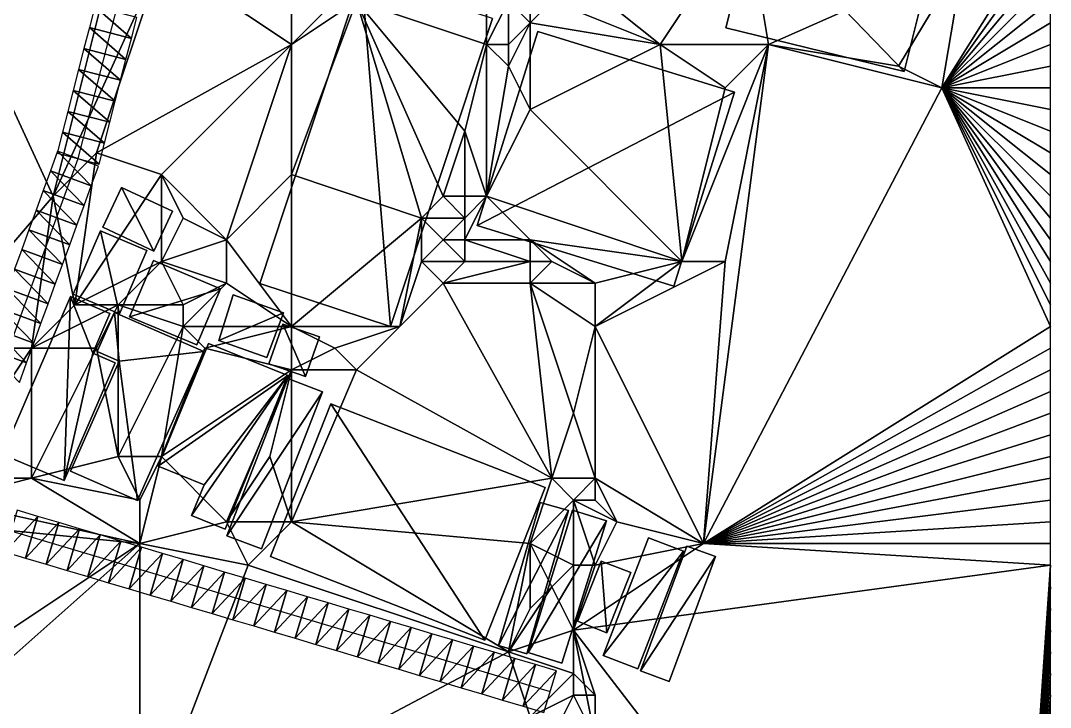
# Model space of a CAD drawing. Header units: metres. Extents: x -1103 to 901, y -902 to 905.
# Drawn here: x 805 to 900, y 76.9 to 140.2 of the extents above; entities that cross this region are included whole.
import ezdxf

# ---------------------------------------------------------------- set-up
doc = ezdxf.new("R2010")
doc.units = ezdxf.units.M
for name, color, linetype in [('OSM_BUILDING_FOOTPRINTS', 7, 'CONTINUOUS'), ('OSM_BUILDING_ROOFS', 1, 'CONTINUOUS'), ('OSM_BUILDING_WALLS', 8, 'CONTINUOUS'), ('OSM_ROAD_AXES', 2, 'CONTINUOUS'), ('OSM_ROAD_SURFACE', 9, 'CONTINUOUS'), ('OSM_TERRAIN', 3, 'CONTINUOUS')]:
    doc.layers.add(name, color=color, linetype=linetype)

msp = doc.modelspace()

# ---------------------------------------------------------------- linework, layer by layer
at = {"layer": 'OSM_BUILDING_FOOTPRINTS'}
for points in [[(870.074, 139.524, 1.657), (872.638, 149.864, 1.657), (889.086, 145.85, 1.657), (886.522, 135.51, 1.657), (870.074, 139.524, 1.657)], [(836.47, 144.346, 4.699), (827.063, 115.958, 4.699), (839.134, 112.01, 4.699), (848.552, 140.398, 4.699), (836.47, 144.346, 4.699)], [(852.708, 139.193, 2.379), (870.858, 133.597, 2.379), (865.276, 115.714, 2.379), (847.126, 121.31, 2.379), (852.708, 139.193, 2.379)], [(812.594, 121.156, 6.309), (814.307, 124.806, 6.309), (819.027, 122.616, 6.309), (817.314, 118.955, 6.309), (812.594, 121.156, 6.309)], [(809.864, 114.974, 5.72), (812.384, 120.813, 5.72), (816.651, 119, 5.72), (814.13, 113.16, 5.72), (809.864, 114.974, 5.72)], [(817.259, 118.071, 5.171), (823.46, 115.483, 5.171), (821.26, 110.296, 5.171), (815.07, 112.884, 5.171), (817.259, 118.071, 5.171)], [(803.342, 100.211, 5.663), (809.62, 114.753, 5.663), (813.246, 113.205, 5.663), (811.665, 109.544, 5.663), (813.721, 108.659, 5.663), (809.023, 97.789, 5.663), (803.342, 100.211, 5.663)], [(824.62, 114.93, 4.862), (829.263, 113.271, 4.862), (827.737, 109.135, 4.862), (823.305, 110.694, 4.862), (824.62, 114.93, 4.862)], [(809.598, 98.651, 5.024), (814.108, 108.803, 5.024), (812.063, 109.699, 5.024), (813.666, 113.293, 5.024), (821.901, 109.699, 5.024), (815.799, 95.942, 5.024), (809.598, 98.651, 5.024)], [(827.914, 108.56, 4.757), (829.197, 112.22, 4.757), (832.579, 111.048, 4.757), (831.297, 107.398, 4.757), (827.914, 108.56, 4.757)], [(822.343, 110.418, 4.927), (829.661, 107.465, 4.927), (823.868, 93.32, 4.927), (820.784, 94.559, 4.927), (821.956, 97.412, 4.927), (817.711, 99.127, 4.927), (822.343, 110.418, 4.927)], [(829.661, 107.199, 4.207), (832.866, 105.972, 4.207), (827.24, 91.485, 4.207), (824.034, 92.712, 4.207), (829.661, 107.199, 4.207)], [(828.047, 90.788, 3.878), (833.618, 104.866, 3.878), (853.404, 97.146, 3.878), (847.833, 83.068, 3.878), (828.047, 90.788, 3.878)], [(852.929, 95.786, 2.817), (855.537, 95.034, 2.817), (851.701, 81.83, 2.817), (849.082, 82.582, 2.817), (852.929, 95.786, 2.817)], [(855.924, 95.056, 2.006), (859.041, 94.094, 2.006), (854.94, 80.967, 2.006), (851.823, 81.929, 2.006), (855.924, 95.056, 2.006)], [(862.932, 92.513, 1.809), (866.171, 91.274, 1.809), (861.959, 80.425, 1.809), (858.732, 81.664, 1.809), (862.932, 92.513, 1.809)], [(866.469, 91.749, 1.711), (869.111, 90.787, 1.711), (864.833, 79.275, 1.711), (862.202, 80.237, 1.711), (866.469, 91.749, 1.711)], [(861.285, 89.305, 1.837), (859.085, 83.765, 1.837), (856.366, 84.827, 1.837), (858.577, 90.367, 1.837), (861.285, 89.305, 1.837)]]:
    msp.add_polyline3d(points, close=True, dxfattribs=at)
at = {"layer": 'OSM_BUILDING_ROOFS'}
for points in [[(872.638, 149.864, 11.657), (870.074, 139.524, 11.657), (886.522, 135.51, 11.657)], [(872.638, 149.864, 11.657), (886.522, 135.51, 11.657), (889.086, 145.85, 11.657)], [(839.134, 112.01, 14.699), (836.47, 144.346, 14.699), (827.063, 115.958, 14.699)], [(839.134, 112.01, 14.699), (848.552, 140.398, 14.699), (836.47, 144.346, 14.699)], [(870.858, 133.597, 12.379), (852.708, 139.193, 12.379), (847.126, 121.31, 12.379)], [(870.858, 133.597, 12.379), (847.126, 121.31, 12.379), (865.276, 115.714, 12.379)], [(814.307, 124.806, 16.309), (812.594, 121.156, 16.309), (817.314, 118.955, 16.309)], [(814.307, 124.806, 16.309), (817.314, 118.955, 16.309), (819.027, 122.616, 16.309)], [(812.384, 120.813, 15.72), (809.864, 114.974, 15.72), (814.13, 113.16, 15.72)], [(812.384, 120.813, 15.72), (814.13, 113.16, 15.72), (816.651, 119, 15.72)], [(823.46, 115.483, 15.171), (817.259, 118.071, 15.171), (815.07, 112.884, 15.171)], [(823.46, 115.483, 15.171), (815.07, 112.884, 15.171), (821.26, 110.296, 15.171)], [(809.62, 114.753, 15.663), (803.342, 100.211, 15.663), (809.023, 97.789, 15.663)], [(811.665, 109.544, 15.663), (809.62, 114.753, 15.663), (809.023, 97.789, 15.663)], [(811.665, 109.544, 15.663), (813.246, 113.205, 15.663), (809.62, 114.753, 15.663)], [(829.263, 113.271, 14.862), (824.62, 114.93, 14.862), (823.305, 110.694, 14.862)], [(814.108, 108.803, 15.024), (813.666, 113.293, 15.024), (812.063, 109.699, 15.024)], [(814.108, 108.803, 15.024), (821.901, 109.699, 15.024), (813.666, 113.293, 15.024)], [(829.263, 113.271, 14.862), (823.305, 110.694, 14.862), (827.737, 109.135, 14.862)], [(829.197, 112.22, 14.757), (827.914, 108.56, 14.757), (831.297, 107.398, 14.757)], [(829.197, 112.22, 14.757), (831.297, 107.398, 14.757), (832.579, 111.048, 14.757)], [(829.661, 107.465, 14.927), (822.343, 110.418, 14.927), (817.711, 99.127, 14.927)], [(809.023, 97.789, 15.663), (813.721, 108.659, 15.663), (811.665, 109.544, 15.663)], [(814.108, 108.803, 15.024), (815.799, 95.942, 15.024), (821.901, 109.699, 15.024)], [(814.108, 108.803, 15.024), (809.598, 98.651, 15.024), (815.799, 95.942, 15.024)], [(829.661, 107.465, 14.927), (817.711, 99.127, 14.927), (821.956, 97.412, 14.927)], [(829.661, 107.465, 14.927), (821.956, 97.412, 14.927), (820.784, 94.559, 14.927)], [(829.661, 107.465, 14.927), (820.784, 94.559, 14.927), (823.868, 93.32, 14.927)], [(832.866, 105.972, 14.207), (829.661, 107.199, 14.207), (824.034, 92.712, 14.207)], [(832.866, 105.972, 14.207), (824.034, 92.712, 14.207), (827.24, 91.485, 14.207)], [(833.618, 104.866, 13.878), (828.047, 90.788, 13.878), (847.833, 83.068, 13.878)], [(833.618, 104.866, 13.878), (847.833, 83.068, 13.878), (853.404, 97.146, 13.878)], [(855.537, 95.034, 12.817), (852.929, 95.786, 12.817), (849.082, 82.582, 12.817)], [(855.537, 95.034, 12.817), (849.082, 82.582, 12.817), (851.701, 81.83, 12.817)], [(859.041, 94.094, 12.006), (855.924, 95.056, 12.006), (851.823, 81.929, 12.006)], [(859.041, 94.094, 12.006), (851.823, 81.929, 12.006), (854.94, 80.967, 12.006)], [(866.171, 91.274, 11.809), (862.932, 92.513, 11.809), (858.732, 81.664, 11.809)], [(866.171, 91.274, 11.809), (858.732, 81.664, 11.809), (861.959, 80.425, 11.809)], [(869.111, 90.787, 11.711), (866.469, 91.749, 11.711), (862.202, 80.237, 11.711)], [(859.085, 83.765, 11.837), (858.577, 90.367, 11.837), (856.366, 84.827, 11.837)], [(859.085, 83.765, 11.837), (861.285, 89.305, 11.837), (858.577, 90.367, 11.837)], [(869.111, 90.787, 11.711), (862.202, 80.237, 11.711), (864.833, 79.275, 11.711)]]:
    msp.add_3dface(points, dxfattribs=at)
at = {"layer": 'OSM_BUILDING_WALLS'}
for points in [[(872.638, 149.864, 1.657), (870.074, 139.524, 1.657), (870.074, 139.524, 11.657)], [(872.638, 149.864, 1.657), (870.074, 139.524, 11.657), (872.638, 149.864, 11.657)], [(886.522, 135.51, 1.657), (889.086, 145.85, 1.657), (889.086, 145.85, 11.657)], [(886.522, 135.51, 1.657), (889.086, 145.85, 11.657), (886.522, 135.51, 11.657)], [(836.47, 144.346, 4.699), (827.063, 115.958, 4.699), (827.063, 115.958, 14.699)], [(836.47, 144.346, 4.699), (827.063, 115.958, 14.699), (836.47, 144.346, 14.699)], [(839.134, 112.01, 4.699), (848.552, 140.398, 4.699), (848.552, 140.398, 14.699)], [(839.134, 112.01, 4.699), (848.552, 140.398, 14.699), (839.134, 112.01, 14.699)], [(852.708, 139.193, 2.379), (847.126, 121.31, 2.379), (847.126, 121.31, 12.379)], [(852.708, 139.193, 2.379), (847.126, 121.31, 12.379), (852.708, 139.193, 12.379)], [(870.858, 133.597, 2.379), (852.708, 139.193, 2.379), (852.708, 139.193, 12.379)], [(870.858, 133.597, 2.379), (852.708, 139.193, 12.379), (870.858, 133.597, 12.379)], [(870.074, 139.524, 1.657), (886.522, 135.51, 1.657), (886.522, 135.51, 11.657)], [(870.074, 139.524, 1.657), (886.522, 135.51, 11.657), (870.074, 139.524, 11.657)], [(865.276, 115.714, 2.379), (870.858, 133.597, 2.379), (870.858, 133.597, 12.379)], [(865.276, 115.714, 2.379), (870.858, 133.597, 12.379), (865.276, 115.714, 12.379)], [(814.307, 124.806, 6.309), (812.594, 121.156, 6.309), (812.594, 121.156, 16.309)], [(814.307, 124.806, 6.309), (812.594, 121.156, 16.309), (814.307, 124.806, 16.309)], [(819.027, 122.616, 6.309), (814.307, 124.806, 6.309), (814.307, 124.806, 16.309)], [(819.027, 122.616, 6.309), (814.307, 124.806, 16.309), (819.027, 122.616, 16.309)], [(817.314, 118.955, 6.309), (819.027, 122.616, 6.309), (819.027, 122.616, 16.309)], [(817.314, 118.955, 6.309), (819.027, 122.616, 16.309), (817.314, 118.955, 16.309)], [(812.384, 120.813, 5.72), (809.864, 114.974, 5.72), (809.864, 114.974, 15.72)], [(812.384, 120.813, 5.72), (809.864, 114.974, 15.72), (812.384, 120.813, 15.72)], [(816.651, 119, 5.72), (812.384, 120.813, 5.72), (812.384, 120.813, 15.72)], [(816.651, 119, 5.72), (812.384, 120.813, 15.72), (816.651, 119, 15.72)], [(812.594, 121.156, 6.309), (817.314, 118.955, 6.309), (817.314, 118.955, 16.309)], [(812.594, 121.156, 6.309), (817.314, 118.955, 16.309), (812.594, 121.156, 16.309)], [(847.126, 121.31, 2.379), (865.276, 115.714, 2.379), (865.276, 115.714, 12.379)], [(847.126, 121.31, 2.379), (865.276, 115.714, 12.379), (847.126, 121.31, 12.379)], [(814.13, 113.16, 5.72), (816.651, 119, 5.72), (816.651, 119, 15.72)], [(814.13, 113.16, 5.72), (816.651, 119, 15.72), (814.13, 113.16, 15.72)], [(817.259, 118.071, 5.171), (815.07, 112.884, 5.171), (815.07, 112.884, 15.171)], [(817.259, 118.071, 5.171), (815.07, 112.884, 15.171), (817.259, 118.071, 15.171)], [(823.46, 115.483, 5.171), (817.259, 118.071, 5.171), (817.259, 118.071, 15.171)], [(823.46, 115.483, 5.171), (817.259, 118.071, 15.171), (823.46, 115.483, 15.171)], [(827.063, 115.958, 4.699), (839.134, 112.01, 4.699), (839.134, 112.01, 14.699)], [(827.063, 115.958, 4.699), (839.134, 112.01, 14.699), (827.063, 115.958, 14.699)], [(809.864, 114.974, 5.72), (814.13, 113.16, 5.72), (814.13, 113.16, 15.72)], [(809.864, 114.974, 5.72), (814.13, 113.16, 15.72), (809.864, 114.974, 15.72)], [(821.26, 110.296, 5.171), (823.46, 115.483, 5.171), (823.46, 115.483, 15.171)], [(821.26, 110.296, 5.171), (823.46, 115.483, 15.171), (821.26, 110.296, 15.171)], [(809.62, 114.753, 5.663), (803.342, 100.211, 5.663), (803.342, 100.211, 15.663)], [(809.62, 114.753, 5.663), (803.342, 100.211, 15.663), (809.62, 114.753, 15.663)], [(813.246, 113.205, 5.663), (809.62, 114.753, 5.663), (809.62, 114.753, 15.663)], [(813.246, 113.205, 5.663), (809.62, 114.753, 15.663), (813.246, 113.205, 15.663)], [(824.62, 114.93, 4.862), (823.305, 110.694, 4.862), (823.305, 110.694, 14.862)], [(824.62, 114.93, 4.862), (823.305, 110.694, 14.862), (824.62, 114.93, 14.862)], [(829.263, 113.271, 4.862), (824.62, 114.93, 4.862), (824.62, 114.93, 14.862)], [(829.263, 113.271, 4.862), (824.62, 114.93, 14.862), (829.263, 113.271, 14.862)], [(811.665, 109.544, 5.663), (813.246, 113.205, 5.663), (813.246, 113.205, 15.663)], [(811.665, 109.544, 5.663), (813.246, 113.205, 15.663), (811.665, 109.544, 15.663)], [(813.666, 113.293, 5.024), (812.063, 109.699, 5.024), (812.063, 109.699, 15.024)], [(813.666, 113.293, 5.024), (812.063, 109.699, 15.024), (813.666, 113.293, 15.024)], [(821.901, 109.699, 5.024), (813.666, 113.293, 5.024), (813.666, 113.293, 15.024)], [(821.901, 109.699, 5.024), (813.666, 113.293, 15.024), (821.901, 109.699, 15.024)], [(827.737, 109.135, 4.862), (829.263, 113.271, 4.862), (829.263, 113.271, 14.862)], [(827.737, 109.135, 4.862), (829.263, 113.271, 14.862), (827.737, 109.135, 14.862)], [(815.07, 112.884, 5.171), (821.26, 110.296, 5.171), (821.26, 110.296, 15.171)], [(815.07, 112.884, 5.171), (821.26, 110.296, 15.171), (815.07, 112.884, 15.171)], [(829.197, 112.22, 4.757), (827.914, 108.56, 4.757), (827.914, 108.56, 14.757)], [(829.197, 112.22, 4.757), (827.914, 108.56, 14.757), (829.197, 112.22, 14.757)], [(832.579, 111.048, 4.757), (829.197, 112.22, 4.757), (829.197, 112.22, 14.757)], [(832.579, 111.048, 4.757), (829.197, 112.22, 14.757), (832.579, 111.048, 14.757)], [(822.343, 110.418, 4.927), (817.711, 99.127, 4.927), (817.711, 99.127, 14.927)], [(822.343, 110.418, 4.927), (817.711, 99.127, 14.927), (822.343, 110.418, 14.927)], [(829.661, 107.465, 4.927), (822.343, 110.418, 4.927), (822.343, 110.418, 14.927)], [(829.661, 107.465, 4.927), (822.343, 110.418, 14.927), (829.661, 107.465, 14.927)], [(823.305, 110.694, 4.862), (827.737, 109.135, 4.862), (827.737, 109.135, 14.862)], [(823.305, 110.694, 4.862), (827.737, 109.135, 14.862), (823.305, 110.694, 14.862)], [(831.297, 107.398, 4.757), (832.579, 111.048, 4.757), (832.579, 111.048, 14.757)], [(831.297, 107.398, 4.757), (832.579, 111.048, 14.757), (831.297, 107.398, 14.757)], [(813.721, 108.659, 5.663), (811.665, 109.544, 5.663), (811.665, 109.544, 15.663)], [(813.721, 108.659, 5.663), (811.665, 109.544, 15.663), (813.721, 108.659, 15.663)], [(812.063, 109.699, 5.024), (814.108, 108.803, 5.024), (814.108, 108.803, 15.024)], [(812.063, 109.699, 5.024), (814.108, 108.803, 15.024), (812.063, 109.699, 15.024)], [(815.799, 95.942, 5.024), (821.901, 109.699, 5.024), (821.901, 109.699, 15.024)], [(815.799, 95.942, 5.024), (821.901, 109.699, 15.024), (815.799, 95.942, 15.024)], [(809.023, 97.789, 5.663), (813.721, 108.659, 5.663), (813.721, 108.659, 15.663)], [(809.023, 97.789, 5.663), (813.721, 108.659, 15.663), (809.023, 97.789, 15.663)], [(814.108, 108.803, 5.024), (809.598, 98.651, 5.024), (809.598, 98.651, 15.024)], [(814.108, 108.803, 5.024), (809.598, 98.651, 15.024), (814.108, 108.803, 15.024)], [(827.914, 108.56, 4.757), (831.297, 107.398, 4.757), (831.297, 107.398, 14.757)], [(827.914, 108.56, 4.757), (831.297, 107.398, 14.757), (827.914, 108.56, 14.757)], [(823.868, 93.32, 4.927), (829.661, 107.465, 4.927), (829.661, 107.465, 14.927)], [(823.868, 93.32, 4.927), (829.661, 107.465, 14.927), (823.868, 93.32, 14.927)], [(829.661, 107.199, 4.207), (824.034, 92.712, 4.207), (824.034, 92.712, 14.207)], [(829.661, 107.199, 4.207), (824.034, 92.712, 14.207), (829.661, 107.199, 14.207)], [(832.866, 105.972, 4.207), (829.661, 107.199, 4.207), (829.661, 107.199, 14.207)], [(832.866, 105.972, 4.207), (829.661, 107.199, 14.207), (832.866, 105.972, 14.207)], [(827.24, 91.485, 4.207), (832.866, 105.972, 4.207), (832.866, 105.972, 14.207)], [(827.24, 91.485, 4.207), (832.866, 105.972, 14.207), (827.24, 91.485, 14.207)], [(833.618, 104.866, 3.878), (828.047, 90.788, 3.878), (828.047, 90.788, 13.878)], [(833.618, 104.866, 3.878), (828.047, 90.788, 13.878), (833.618, 104.866, 13.878)], [(853.404, 97.146, 3.878), (833.618, 104.866, 3.878), (833.618, 104.866, 13.878)], [(853.404, 97.146, 3.878), (833.618, 104.866, 13.878), (853.404, 97.146, 13.878)], [(803.342, 100.211, 5.663), (809.023, 97.789, 5.663), (809.023, 97.789, 15.663)], [(803.342, 100.211, 5.663), (809.023, 97.789, 15.663), (803.342, 100.211, 15.663)], [(817.711, 99.127, 4.927), (821.956, 97.412, 4.927), (821.956, 97.412, 14.927)], [(817.711, 99.127, 4.927), (821.956, 97.412, 14.927), (817.711, 99.127, 14.927)], [(809.598, 98.651, 5.024), (815.799, 95.942, 5.024), (815.799, 95.942, 15.024)], [(809.598, 98.651, 5.024), (815.799, 95.942, 15.024), (809.598, 98.651, 15.024)], [(821.956, 97.412, 4.927), (820.784, 94.559, 4.927), (820.784, 94.559, 14.927)], [(821.956, 97.412, 4.927), (820.784, 94.559, 14.927), (821.956, 97.412, 14.927)], [(847.833, 83.068, 3.878), (853.404, 97.146, 3.878), (853.404, 97.146, 13.878)], [(847.833, 83.068, 3.878), (853.404, 97.146, 13.878), (847.833, 83.068, 13.878)], [(852.929, 95.786, 2.817), (849.082, 82.582, 2.817), (849.082, 82.582, 12.817)], [(852.929, 95.786, 2.817), (849.082, 82.582, 12.817), (852.929, 95.786, 12.817)], [(851.701, 81.83, 2.817), (855.537, 95.034, 2.817), (855.537, 95.034, 12.817)], [(851.701, 81.83, 2.817), (855.537, 95.034, 12.817), (851.701, 81.83, 12.817)], [(855.924, 95.056, 2.006), (851.823, 81.929, 2.006), (851.823, 81.929, 12.006)], [(855.924, 95.056, 2.006), (851.823, 81.929, 12.006), (855.924, 95.056, 12.006)], [(855.537, 95.034, 2.817), (852.929, 95.786, 2.817), (852.929, 95.786, 12.817)], [(855.537, 95.034, 2.817), (852.929, 95.786, 12.817), (855.537, 95.034, 12.817)], [(859.041, 94.094, 2.006), (855.924, 95.056, 2.006), (855.924, 95.056, 12.006)], [(859.041, 94.094, 2.006), (855.924, 95.056, 12.006), (859.041, 94.094, 12.006)], [(820.784, 94.559, 4.927), (823.868, 93.32, 4.927), (823.868, 93.32, 14.927)], [(820.784, 94.559, 4.927), (823.868, 93.32, 14.927), (820.784, 94.559, 14.927)], [(854.94, 80.967, 2.006), (859.041, 94.094, 2.006), (859.041, 94.094, 12.006)], [(854.94, 80.967, 2.006), (859.041, 94.094, 12.006), (854.94, 80.967, 12.006)], [(824.034, 92.712, 4.207), (827.24, 91.485, 4.207), (827.24, 91.485, 14.207)], [(824.034, 92.712, 4.207), (827.24, 91.485, 14.207), (824.034, 92.712, 14.207)], [(862.932, 92.513, 1.809), (858.732, 81.664, 1.809), (858.732, 81.664, 11.809)], [(862.932, 92.513, 1.809), (858.732, 81.664, 11.809), (862.932, 92.513, 11.809)], [(866.171, 91.274, 1.809), (862.932, 92.513, 1.809), (862.932, 92.513, 11.809)], [(866.171, 91.274, 1.809), (862.932, 92.513, 11.809), (866.171, 91.274, 11.809)], [(861.959, 80.425, 1.809), (866.171, 91.274, 1.809), (866.171, 91.274, 11.809)], [(861.959, 80.425, 1.809), (866.171, 91.274, 11.809), (861.959, 80.425, 11.809)], [(866.469, 91.749, 1.711), (862.202, 80.237, 1.711), (862.202, 80.237, 11.711)], [(866.469, 91.749, 1.711), (862.202, 80.237, 11.711), (866.469, 91.749, 11.711)], [(869.111, 90.787, 1.711), (866.469, 91.749, 1.711), (866.469, 91.749, 11.711)], [(869.111, 90.787, 1.711), (866.469, 91.749, 11.711), (869.111, 90.787, 11.711)], [(828.047, 90.788, 3.878), (847.833, 83.068, 3.878), (847.833, 83.068, 13.878)], [(828.047, 90.788, 3.878), (847.833, 83.068, 13.878), (828.047, 90.788, 13.878)], [(858.577, 90.367, 1.837), (856.366, 84.827, 1.837), (856.366, 84.827, 11.837)], [(858.577, 90.367, 1.837), (856.366, 84.827, 11.837), (858.577, 90.367, 11.837)], [(861.285, 89.305, 1.837), (858.577, 90.367, 1.837), (858.577, 90.367, 11.837)], [(861.285, 89.305, 1.837), (858.577, 90.367, 11.837), (861.285, 89.305, 11.837)], [(864.833, 79.275, 1.711), (869.111, 90.787, 1.711), (869.111, 90.787, 11.711)], [(864.833, 79.275, 1.711), (869.111, 90.787, 11.711), (864.833, 79.275, 11.711)], [(859.085, 83.765, 1.837), (861.285, 89.305, 1.837), (861.285, 89.305, 11.837)], [(859.085, 83.765, 1.837), (861.285, 89.305, 11.837), (859.085, 83.765, 11.837)], [(856.366, 84.827, 1.837), (859.085, 83.765, 1.837), (859.085, 83.765, 11.837)], [(856.366, 84.827, 1.837), (859.085, 83.765, 11.837), (856.366, 84.827, 11.837)], [(849.082, 82.582, 2.817), (851.701, 81.83, 2.817), (851.701, 81.83, 12.817)], [(849.082, 82.582, 2.817), (851.701, 81.83, 12.817), (849.082, 82.582, 12.817)], [(851.823, 81.929, 2.006), (854.94, 80.967, 2.006), (854.94, 80.967, 12.006)], [(851.823, 81.929, 2.006), (854.94, 80.967, 12.006), (851.823, 81.929, 12.006)], [(858.732, 81.664, 1.809), (861.959, 80.425, 1.809), (861.959, 80.425, 11.809)], [(858.732, 81.664, 1.809), (861.959, 80.425, 11.809), (858.732, 81.664, 11.809)], [(862.202, 80.237, 1.711), (864.833, 79.275, 1.711), (864.833, 79.275, 11.711)], [(862.202, 80.237, 1.711), (864.833, 79.275, 11.711), (862.202, 80.237, 11.711)]]:
    msp.add_3dface(points, dxfattribs=at)
at = {"layer": 'OSM_ROAD_AXES'}
for points in [[(810.306, 127.471, 9.3), (821.747, 171.884, 11.731), (829.01, 203.844, 11.841), (837.787, 248.5, 13.576), (839.258, 268.871, 5.546), (836.307, 295.269, 5.199), (827.973, 324.343, 5.374), (822.546, 337.558, 5.49), (806.64, 372.638, 6.103), (771.291, 452.374, 6.322), (762.094, 471.086, 6.11), (712.055, 582.627, 7.537), (669.355, 681.064, 4.805), (618.896, 797.04, 3.148)], [(798.389, 94.847, 7.221), (810.306, 127.471, 9.3)], [(798.389, 94.847, 7.221), (853.857, 78.335, 5.512)]]:
    msp.add_polyline3d(points, dxfattribs=at)
at = {"layer": 'OSM_ROAD_SURFACE'}
for points in [[(815.227, 138.558, 9.817), (811.851, 141.487, 9.93), (811.354, 139.556, 9.847)], [(815.227, 138.558, 9.817), (815.725, 140.489, 9.87), (811.851, 141.487, 9.93)], [(814.73, 136.627, 9.764), (811.354, 139.556, 9.847), (810.856, 137.625, 9.763)], [(814.73, 136.627, 9.764), (815.227, 138.558, 9.817), (811.354, 139.556, 9.847)], [(814.232, 134.696, 9.71), (810.856, 137.625, 9.763), (810.359, 135.694, 9.68)], [(814.232, 134.696, 9.71), (814.73, 136.627, 9.764), (810.856, 137.625, 9.763)], [(813.735, 132.765, 9.629), (810.359, 135.694, 9.68), (809.861, 133.763, 9.597)], [(813.735, 132.765, 9.629), (814.232, 134.696, 9.71), (810.359, 135.694, 9.68)], [(813.238, 130.834, 9.547), (809.861, 133.763, 9.597), (809.364, 131.832, 9.514)], [(813.238, 130.834, 9.547), (813.735, 132.765, 9.629), (809.861, 133.763, 9.597)], [(812.74, 128.903, 9.466), (809.364, 131.832, 9.514), (808.867, 129.901, 9.43)], [(812.74, 128.903, 9.466), (813.238, 130.834, 9.547), (809.364, 131.832, 9.514)], [(812.243, 126.972, 9.384), (808.867, 129.901, 9.43), (808.369, 127.97, 9.347)], [(812.243, 126.972, 9.384), (812.74, 128.903, 9.466), (808.867, 129.901, 9.43)], [(811.522, 124.972, 9.293), (808.427, 128.157, 9.355), (807.765, 126.345, 9.286)], [(811.522, 124.972, 9.293), (812.184, 126.785, 9.375), (808.427, 128.157, 9.355)], [(810.86, 123.16, 9.168), (807.765, 126.345, 9.286), (807.103, 124.532, 9.221)], [(810.86, 123.16, 9.168), (811.522, 124.972, 9.293), (807.765, 126.345, 9.286)], [(810.198, 121.347, 9.042), (807.103, 124.532, 9.221), (806.441, 122.72, 9.16)], [(810.198, 121.347, 9.042), (810.86, 123.16, 9.168), (807.103, 124.532, 9.221)], [(809.536, 119.535, 8.917), (806.441, 122.72, 9.16), (805.779, 120.907, 9.107)], [(809.536, 119.535, 8.917), (810.198, 121.347, 9.042), (806.441, 122.72, 9.16)], [(808.874, 117.722, 8.825), (805.779, 120.907, 9.107), (805.117, 119.095, 9.06)], [(808.874, 117.722, 8.825), (809.536, 119.535, 8.917), (805.779, 120.907, 9.107)], [(808.212, 115.91, 8.787), (805.117, 119.095, 9.06), (804.455, 117.282, 9.014)], [(808.212, 115.91, 8.787), (808.874, 117.722, 8.825), (805.117, 119.095, 9.06)], [(807.55, 114.098, 8.75), (804.455, 117.282, 9.014), (803.793, 115.47, 8.968)], [(807.55, 114.098, 8.75), (808.212, 115.91, 8.787), (804.455, 117.282, 9.014)], [(806.888, 112.285, 8.712), (803.793, 115.47, 8.968), (803.131, 113.658, 8.922)], [(806.888, 112.285, 8.712), (807.55, 114.098, 8.75), (803.793, 115.47, 8.968)], [(806.226, 110.473, 8.675), (803.131, 113.658, 8.922), (802.469, 111.845, 8.875)], [(806.226, 110.473, 8.675), (806.888, 112.285, 8.712), (803.131, 113.658, 8.922)], [(805.564, 108.66, 8.591), (802.469, 111.845, 8.875), (801.807, 110.033, 8.829)], [(805.564, 108.66, 8.591), (806.226, 110.473, 8.675), (802.469, 111.845, 8.875)], [(804.902, 106.848, 8.485), (805.564, 108.66, 8.591), (801.807, 110.033, 8.829)], [(803.557, 91.222, 7.065), (806.611, 94.486, 7.261), (804.698, 95.056, 7.326)], [(803.557, 91.222, 7.065), (805.47, 90.653, 7.022), (806.611, 94.486, 7.261)], [(805.47, 90.653, 7.022), (808.523, 93.917, 7.195), (806.611, 94.486, 7.261)], [(805.47, 90.653, 7.022), (807.382, 90.083, 6.979), (808.523, 93.917, 7.195)], [(807.382, 90.083, 6.979), (810.436, 93.348, 7.13), (808.523, 93.917, 7.195)], [(807.382, 90.083, 6.979), (809.295, 89.514, 6.936), (810.436, 93.348, 7.13)], [(809.295, 89.514, 6.936), (812.349, 92.778, 7.071), (810.436, 93.348, 7.13)], [(809.295, 89.514, 6.936), (811.208, 88.945, 6.893), (812.349, 92.778, 7.071)], [(811.208, 88.945, 6.893), (814.261, 92.209, 7.033), (812.349, 92.778, 7.071)], [(811.208, 88.945, 6.893), (813.12, 88.375, 6.837), (814.261, 92.209, 7.033)], [(813.12, 88.375, 6.837), (816.174, 91.639, 6.988), (814.261, 92.209, 7.033)], [(813.12, 88.375, 6.837), (815.033, 87.806, 6.842), (816.174, 91.639, 6.988)], [(815.033, 87.806, 6.842), (818.087, 91.07, 6.872), (816.174, 91.639, 6.988)], [(815.033, 87.806, 6.842), (816.946, 87.236, 6.787), (818.087, 91.07, 6.872)], [(816.946, 87.236, 6.787), (819.999, 90.501, 6.756), (818.087, 91.07, 6.872)], [(816.946, 87.236, 6.787), (818.858, 86.667, 6.672), (819.999, 90.501, 6.756)], [(818.858, 86.667, 6.672), (821.912, 89.931, 6.64), (819.999, 90.501, 6.756)], [(818.858, 86.667, 6.672), (820.771, 86.098, 6.556), (821.912, 89.931, 6.64)], [(820.771, 86.098, 6.556), (823.825, 89.362, 6.525), (821.912, 89.931, 6.64)], [(820.771, 86.098, 6.556), (822.684, 85.528, 6.44), (823.825, 89.362, 6.525)], [(822.684, 85.528, 6.44), (825.737, 88.793, 6.415), (823.825, 89.362, 6.525)], [(822.684, 85.528, 6.44), (824.596, 84.959, 6.34), (825.737, 88.793, 6.415)], [(824.596, 84.959, 6.34), (827.65, 88.223, 6.362), (825.737, 88.793, 6.415)], [(824.596, 84.959, 6.34), (826.509, 84.389, 6.287), (827.65, 88.223, 6.362)], [(826.509, 84.389, 6.287), (829.563, 87.654, 6.309), (827.65, 88.223, 6.362)], [(826.509, 84.389, 6.287), (828.422, 83.82, 6.234), (829.563, 87.654, 6.309)], [(828.422, 83.82, 6.234), (831.475, 87.084, 6.256), (829.563, 87.654, 6.309)], [(828.422, 83.82, 6.234), (830.334, 83.251, 6.181), (831.475, 87.084, 6.256)], [(830.334, 83.251, 6.181), (833.388, 86.515, 6.203), (831.475, 87.084, 6.256)], [(830.334, 83.251, 6.181), (832.247, 82.681, 6.128), (833.388, 86.515, 6.203)], [(832.247, 82.681, 6.128), (835.301, 85.946, 6.15), (833.388, 86.515, 6.203)], [(832.247, 82.681, 6.128), (834.16, 82.112, 6.075), (835.301, 85.946, 6.15)], [(834.16, 82.112, 6.075), (837.213, 85.376, 6.097), (835.301, 85.946, 6.15)], [(834.16, 82.112, 6.075), (836.072, 81.543, 6.022), (837.213, 85.376, 6.097)], [(836.072, 81.543, 6.022), (839.126, 84.807, 6.045), (837.213, 85.376, 6.097)], [(836.072, 81.543, 6.022), (837.985, 80.973, 5.97), (839.126, 84.807, 6.045)], [(837.985, 80.973, 5.97), (841.039, 84.238, 5.992), (839.126, 84.807, 6.045)], [(837.985, 80.973, 5.97), (839.898, 80.404, 5.917), (841.039, 84.238, 5.992)], [(839.898, 80.404, 5.917), (842.951, 83.668, 5.939), (841.039, 84.238, 5.992)], [(839.898, 80.404, 5.917), (841.81, 79.834, 5.864), (842.951, 83.668, 5.939)], [(841.81, 79.834, 5.864), (844.864, 83.099, 5.886), (842.951, 83.668, 5.939)], [(841.81, 79.834, 5.864), (843.723, 79.265, 5.811), (844.864, 83.099, 5.886)], [(843.723, 79.265, 5.811), (846.777, 82.529, 5.833), (844.864, 83.099, 5.886)], [(843.723, 79.265, 5.811), (845.636, 78.696, 5.788), (846.777, 82.529, 5.833)], [(845.636, 78.696, 5.788), (848.689, 81.96, 5.78), (846.777, 82.529, 5.833)], [(845.636, 78.696, 5.788), (847.548, 78.126, 5.782), (848.689, 81.96, 5.78)], [(847.548, 78.126, 5.782), (850.602, 81.391, 5.726), (848.689, 81.96, 5.78)], [(847.548, 78.126, 5.782), (849.461, 77.557, 5.777), (850.602, 81.391, 5.726)], [(849.461, 77.557, 5.777), (852.515, 80.821, 5.595), (850.602, 81.391, 5.726)], [(849.461, 77.557, 5.777), (851.374, 76.988, 5.771), (852.515, 80.821, 5.595)], [(851.374, 76.988, 5.771), (854.427, 80.252, 5.463), (852.515, 80.821, 5.595)], [(851.374, 76.988, 5.771), (853.286, 76.418, 5.685), (854.427, 80.252, 5.463)]]:
    msp.add_3dface(points, dxfattribs=at)
at = {"layer": 'OSM_TERRAIN'}
for points in [[(796, 110, 8.999), (808, 124, 9.094), (796, 150, 11.133)], [(808, 124, 9.094), (814, 148, 10.137), (796, 150, 11.133)], [(864, 138, 4.34), (872, 150, 4.37), (854, 146, 4.472)], [(874, 138, 3.737), (872, 150, 4.37), (864, 138, 4.34)], [(874, 138, 3.737), (892, 146, 3.356), (872, 150, 4.37)], [(890, 134, 3.278), (900, 148, 2.946), (900, 150, 2.949)], [(890, 134, 3.278), (900, 150, 2.949), (892, 146, 3.356)], [(808, 124, 9.094), (818, 146, 10.039), (814, 148, 10.137)], [(900, 146, 2.944), (900, 148, 2.946), (890, 134, 3.278)], [(812, 128, 9.436), (818, 146, 10.039), (808, 124, 9.094)], [(812, 128, 9.436), (830, 138, 8.087), (818, 146, 10.039)], [(830, 138, 8.087), (830, 142, 8.469), (818, 146, 10.039)], [(836, 142, 6.936), (848, 138, 6.905), (848, 146, 7.377)], [(848, 138, 6.905), (850, 142, 6.543), (848, 146, 7.377)], [(854, 142, 4.844), (864, 138, 4.34), (854, 146, 4.472)], [(874, 138, 3.737), (886, 136, 3.719), (892, 146, 3.356)], [(886, 136, 3.719), (890, 134, 3.278), (892, 146, 3.356)], [(890, 134, 3.278), (900, 144, 2.942), (900, 146, 2.944)], [(850, 142, 6.543), (852, 140, 4.88), (852, 144, 5.181)], [(852, 140, 4.88), (854, 142, 4.844), (852, 144, 5.181)], [(900, 142, 2.939), (900, 144, 2.942), (890, 134, 3.278)], [(830, 126, 6.984), (842, 122, 6.936), (836, 142, 6.936)], [(830, 126, 6.984), (836, 142, 6.936), (830, 138, 8.087)], [(830, 138, 8.087), (836, 142, 6.936), (834, 142, 7.311)], [(830, 138, 8.087), (834, 142, 7.311), (830, 142, 8.469)], [(842, 122, 6.936), (844, 124, 6.78), (836, 142, 6.936)], [(844, 124, 6.78), (846, 130, 6.72), (836, 142, 6.936)], [(836, 142, 6.936), (846, 130, 6.72), (848, 138, 6.905)], [(848, 138, 6.905), (850, 138, 5.631), (850, 142, 6.543)], [(850, 138, 5.631), (852, 140, 4.88), (850, 142, 6.543)], [(864, 138, 4.34), (854, 142, 4.844), (852, 140, 4.88)], [(890, 134, 3.278), (900, 140, 2.935), (900, 142, 2.939)], [(850, 136, 5.315), (852, 132, 4.465), (852, 140, 4.88)], [(850, 136, 5.315), (852, 140, 4.88), (850, 138, 5.631)], [(852, 132, 4.465), (864, 138, 4.34), (852, 140, 4.88)], [(890, 134, 3.278), (900, 138, 2.93), (900, 140, 2.935)], [(818, 126, 8.723), (830, 138, 8.087), (812, 128, 9.436)], [(824, 120, 7.767), (830, 138, 8.087), (818, 126, 8.723)], [(830, 126, 6.984), (830, 138, 8.087), (824, 120, 7.767)], [(848, 124, 4.465), (848, 138, 6.905), (846, 130, 6.72)], [(848, 124, 4.465), (850, 136, 5.315), (848, 138, 6.905)], [(848, 138, 6.905), (850, 136, 5.315), (850, 138, 5.631)], [(852, 132, 4.465), (866, 118, 4.464), (864, 138, 4.34)], [(866, 118, 4.464), (870, 134, 4.449), (864, 138, 4.34)], [(870, 134, 4.449), (874, 138, 3.737), (864, 138, 4.34)], [(870, 118, 3.881), (874, 138, 3.737), (866, 118, 4.464)], [(866, 118, 4.464), (874, 138, 3.737), (870, 134, 4.449)], [(870, 118, 3.881), (868, 92, 3.763), (874, 138, 3.737)], [(874, 138, 3.737), (868, 92, 3.763), (890, 134, 3.278)], [(890, 134, 3.278), (886, 136, 3.719), (874, 138, 3.737)], [(900, 136, 2.925), (900, 138, 2.93), (890, 134, 3.278)], [(848, 124, 4.465), (852, 132, 4.465), (850, 136, 5.315)], [(890, 134, 3.278), (900, 134, 2.92), (900, 136, 2.925)], [(868, 92, 3.763), (900, 112, 2.84), (890, 134, 3.278)], [(900, 112, 2.84), (900, 114, 2.85), (890, 134, 3.278)], [(890, 134, 3.278), (900, 114, 2.85), (900, 116, 2.859)], [(890, 134, 3.278), (900, 116, 2.859), (900, 118, 2.867)], [(900, 118, 2.867), (900, 120, 2.875), (890, 134, 3.278)], [(900, 120, 2.875), (900, 122, 2.883), (890, 134, 3.278)], [(890, 134, 3.278), (900, 122, 2.883), (900, 124, 2.891)], [(900, 124, 2.891), (900, 126, 2.898), (890, 134, 3.278)], [(890, 134, 3.278), (900, 126, 2.898), (900, 128, 2.905)], [(890, 134, 3.278), (900, 128, 2.905), (900, 130, 2.91)], [(900, 130, 2.91), (900, 132, 2.915), (890, 134, 3.278)], [(900, 132, 2.915), (900, 134, 2.92), (890, 134, 3.278)], [(848, 124, 4.465), (866, 118, 4.464), (852, 132, 4.465)], [(844, 124, 6.78), (846, 124, 5.587), (846, 130, 6.72)], [(846, 124, 5.587), (848, 124, 4.465), (846, 130, 6.72)], [(810, 114, 8.549), (812, 128, 9.436), (808, 124, 9.094)], [(810, 114, 8.549), (818, 126, 8.723), (812, 128, 9.436)], [(810, 114, 8.549), (818, 118, 8.122), (818, 126, 8.723)], [(818, 118, 8.122), (820, 122, 8.64), (818, 126, 8.723)], [(820, 122, 8.64), (824, 120, 7.767), (818, 126, 8.723)], [(824, 120, 7.767), (830, 112, 6.781), (830, 126, 6.984)], [(830, 112, 6.781), (842, 122, 6.936), (830, 126, 6.984)], [(806, 110, 8.618), (808, 124, 9.094), (796, 110, 8.999)], [(806, 110, 8.618), (810, 114, 8.549), (808, 124, 9.094)], [(842, 122, 6.936), (846, 122, 5.198), (844, 124, 6.78)], [(846, 122, 5.198), (846, 124, 5.587), (844, 124, 6.78)], [(846, 120, 5.394), (848, 124, 4.465), (846, 122, 5.198)], [(846, 120, 5.394), (852, 120, 4.465), (848, 124, 4.465)], [(846, 122, 5.198), (848, 124, 4.465), (846, 124, 5.587)], [(852, 120, 4.465), (866, 118, 4.464), (848, 124, 4.465)], [(818, 118, 8.122), (824, 120, 7.767), (820, 122, 8.64)], [(830, 112, 6.781), (840, 112, 6.782), (842, 122, 6.936)], [(840, 112, 6.782), (842, 118, 6.846), (842, 122, 6.936)], [(842, 118, 6.846), (844, 120, 6.416), (842, 122, 6.936)], [(844, 120, 6.416), (846, 122, 5.198), (842, 122, 6.936)], [(844, 120, 6.416), (846, 120, 5.394), (846, 122, 5.198)], [(818, 118, 8.122), (824, 116, 7.94), (824, 120, 7.767)], [(824, 116, 7.94), (830, 112, 6.781), (824, 120, 7.767)], [(842, 118, 6.846), (846, 118, 6.252), (844, 120, 6.416)], [(846, 118, 6.252), (846, 120, 5.394), (844, 120, 6.416)], [(846, 118, 6.252), (852, 118, 5.348), (846, 120, 5.394)], [(852, 118, 5.348), (852, 120, 4.465), (846, 120, 5.394)], [(852, 118, 5.348), (854, 118, 4.841), (852, 120, 4.465)], [(854, 118, 4.841), (858, 116, 4.375), (852, 120, 4.465)], [(858, 116, 4.375), (866, 118, 4.464), (852, 120, 4.465)], [(814, 114, 7.771), (818, 118, 8.122), (810, 114, 8.549)], [(814, 114, 7.771), (820, 114, 7.998), (818, 118, 8.122)], [(820, 114, 7.998), (824, 116, 7.94), (818, 118, 8.122)], [(840, 112, 6.782), (844, 116, 6.488), (842, 118, 6.846)], [(844, 116, 6.488), (846, 118, 6.252), (842, 118, 6.846)], [(844, 116, 6.488), (852, 118, 5.348), (846, 118, 6.252)], [(844, 116, 6.488), (852, 116, 6.228), (852, 118, 5.348)], [(852, 116, 6.228), (854, 118, 4.841), (852, 118, 5.348)], [(852, 116, 6.228), (858, 116, 4.375), (854, 118, 4.841)], [(858, 112, 4.23), (868, 92, 3.763), (870, 118, 3.881)], [(858, 112, 4.23), (866, 118, 4.464), (858, 116, 4.375)], [(858, 112, 4.23), (870, 118, 3.881), (866, 118, 4.464)], [(820, 112, 7.557), (824, 116, 7.94), (820, 114, 7.998)], [(820, 112, 7.557), (830, 112, 6.781), (824, 116, 7.94)], [(836, 108, 6.134), (854, 98, 5.859), (844, 116, 6.488)], [(836, 108, 6.134), (844, 116, 6.488), (840, 112, 6.782)], [(854, 98, 5.859), (852, 116, 6.228), (844, 116, 6.488)], [(856, 104, 4.621), (852, 116, 6.228), (854, 98, 5.859)], [(856, 104, 4.621), (858, 112, 4.23), (852, 116, 6.228)], [(852, 116, 6.228), (858, 112, 4.23), (858, 116, 4.375)], [(806, 110, 8.618), (812, 110, 7.668), (814, 114, 7.771)], [(806, 110, 8.618), (814, 114, 7.771), (810, 114, 8.549)], [(812, 110, 7.668), (814, 100, 7.613), (814, 114, 7.771)], [(814, 100, 7.613), (820, 112, 7.557), (814, 114, 7.771)], [(814, 114, 7.771), (820, 112, 7.557), (820, 114, 7.998)], [(814, 100, 7.613), (818, 100, 6.997), (820, 112, 7.557)], [(818, 100, 6.997), (822, 110, 7.014), (820, 112, 7.557)], [(822, 110, 7.014), (830, 112, 6.781), (820, 112, 7.557)], [(822, 110, 7.014), (830, 108, 6.954), (830, 112, 6.781)], [(830, 108, 6.954), (834, 110, 6.58), (830, 112, 6.781)], [(834, 110, 6.58), (840, 112, 6.782), (830, 112, 6.781)], [(836, 108, 6.134), (840, 112, 6.782), (834, 110, 6.58)], [(858, 98, 4.202), (858, 112, 4.23), (856, 104, 4.621)], [(868, 92, 3.763), (858, 112, 4.23), (858, 98, 4.202)], [(868, 92, 3.763), (900, 110, 2.83), (900, 112, 2.84)], [(798, 98, 7.867), (806, 110, 8.618), (796, 110, 8.999)], [(798, 98, 7.867), (806, 98, 7.984), (806, 110, 8.618)], [(806, 98, 7.984), (812, 110, 7.668), (806, 110, 8.618)], [(806, 98, 7.984), (814, 100, 7.613), (812, 110, 7.668)], [(818, 100, 6.997), (830, 108, 6.954), (822, 110, 7.014)], [(830, 108, 6.954), (836, 108, 6.134), (834, 110, 6.58)], [(900, 108, 2.82), (900, 110, 2.83), (868, 92, 3.763)], [(824, 94, 6.987), (830, 108, 6.954), (818, 100, 6.997)], [(824, 94, 6.987), (828, 100, 6.824), (830, 108, 6.954)], [(828, 100, 6.824), (830, 94, 6.002), (830, 108, 6.954)], [(830, 94, 6.002), (836, 108, 6.134), (830, 108, 6.954)], [(830, 94, 6.002), (854, 98, 5.859), (836, 108, 6.134)], [(900, 106, 2.81), (900, 108, 2.82), (868, 92, 3.763)], [(868, 92, 3.763), (900, 104, 2.8), (900, 106, 2.81)], [(854, 98, 5.859), (858, 98, 4.202), (856, 104, 4.621)], [(868, 92, 3.763), (900, 102, 2.791), (900, 104, 2.8)], [(900, 100, 2.78), (900, 102, 2.791), (868, 92, 3.763)], [(816, 96, 7.56), (814, 100, 7.613), (806, 98, 7.984)], [(816, 96, 7.56), (818, 100, 6.997), (814, 100, 7.613)], [(816, 96, 7.56), (816, 92, 6.96), (818, 100, 6.997)], [(816, 92, 6.96), (824, 94, 6.987), (818, 100, 6.997)], [(830, 94, 6.002), (828, 100, 6.824), (824, 94, 6.987)], [(900, 98, 2.769), (900, 100, 2.78), (868, 92, 3.763)], [(816, 92, 6.96), (806, 98, 7.984), (798, 96, 7.267)], [(798, 96, 7.267), (806, 98, 7.984), (798, 98, 7.867)], [(816, 92, 6.96), (816, 96, 7.56), (806, 98, 7.984)], [(830, 94, 6.002), (852, 92, 5.93), (854, 98, 5.859)], [(852, 92, 5.93), (856, 96, 5.175), (854, 98, 5.859)], [(856, 96, 5.175), (858, 98, 4.202), (854, 98, 5.859)], [(856, 96, 5.175), (858, 96, 4.639), (858, 98, 4.202)], [(858, 96, 4.639), (860, 94, 4.337), (858, 98, 4.202)], [(860, 94, 4.337), (868, 92, 3.763), (858, 98, 4.202)], [(868, 92, 3.763), (900, 96, 2.757), (900, 98, 2.769)], [(796, 94, 7.211), (816, 92, 6.96), (798, 96, 7.267)], [(852, 92, 5.93), (856, 90, 4.307), (856, 96, 5.175)], [(856, 90, 4.307), (858, 90, 3.956), (856, 96, 5.175)], [(858, 90, 3.956), (860, 94, 4.337), (856, 96, 5.175)], [(856, 96, 5.175), (860, 94, 4.337), (858, 96, 4.639)], [(868, 92, 3.763), (900, 94, 2.745), (900, 96, 2.757)], [(798, 80, 6.495), (816, 92, 6.96), (796, 94, 7.211)], [(816, 92, 6.96), (826, 90, 6.39), (824, 94, 6.987)], [(826, 90, 6.39), (830, 94, 6.002), (824, 94, 6.987)], [(826, 90, 6.39), (850, 82, 5.705), (830, 94, 6.002)], [(850, 82, 5.705), (852, 92, 5.93), (830, 94, 6.002)], [(860, 94, 4.337), (858, 90, 3.956), (868, 92, 3.763)], [(900, 92, 2.731), (900, 94, 2.745), (868, 92, 3.763)], [(798, 76, 6.125), (816, 64, 5.927), (816, 92, 6.96)], [(798, 80, 6.495), (798, 76, 6.125), (816, 92, 6.96)], [(816, 92, 6.96), (816, 64, 5.927), (826, 90, 6.39)], [(850, 82, 5.705), (852, 86, 5.267), (852, 92, 5.93)], [(852, 86, 5.267), (854, 88, 4.533), (852, 92, 5.93)], [(854, 88, 4.533), (856, 90, 4.307), (852, 92, 5.93)], [(856, 84, 4.026), (868, 92, 3.763), (858, 90, 3.956)], [(856, 84, 4.026), (900, 90, 2.718), (868, 92, 3.763)], [(900, 90, 2.718), (900, 92, 2.731), (868, 92, 3.763)], [(816, 64, 5.927), (850, 82, 5.705), (826, 90, 6.39)], [(854, 88, 4.533), (856, 84, 4.026), (856, 90, 4.307)], [(856, 84, 4.026), (896, 32, 2.329), (900, 90, 2.718)], [(856, 84, 4.026), (858, 90, 3.956), (856, 90, 4.307)], [(896, 32, 2.329), (900, 88, 2.705), (900, 90, 2.718)], [(850, 82, 5.705), (856, 84, 4.026), (854, 88, 4.533)], [(850, 82, 5.705), (854, 88, 4.533), (852, 86, 5.267)], [(896, 32, 2.329), (900, 86, 2.692), (900, 88, 2.705)], [(896, 32, 2.329), (900, 84, 2.678), (900, 86, 2.692)], [(856, 80, 5.299), (856, 84, 4.026), (850, 82, 5.705)], [(858, 74, 3.743), (896, 32, 2.329), (856, 84, 4.026)], [(858, 74, 3.743), (856, 84, 4.026), (858, 78, 4.302)], [(856, 80, 5.299), (858, 78, 4.302), (856, 84, 4.026)], [(896, 32, 2.329), (900, 82, 2.665), (900, 84, 2.678)], [(816, 64, 5.927), (852, 76, 5.723), (850, 82, 5.705)], [(852, 76, 5.723), (856, 80, 5.299), (850, 82, 5.705)], [(900, 80, 2.652), (900, 82, 2.665), (896, 32, 2.329)], [(852, 76, 5.723), (856, 78, 5.516), (856, 80, 5.299)], [(856, 78, 5.516), (858, 78, 4.302), (856, 80, 5.299)], [(900, 78, 2.639), (900, 80, 2.652), (896, 32, 2.329)], [(852, 76, 5.723), (854, 74, 5.331), (856, 78, 5.516)], [(854, 74, 5.331), (858, 74, 3.743), (856, 78, 5.516)], [(858, 74, 3.743), (858, 78, 4.302), (856, 78, 5.516)], [(896, 32, 2.329), (900, 76, 2.625), (900, 78, 2.639)]]:
    msp.add_3dface(points, dxfattribs=at)

doc.saveas('drawing.dxf')
